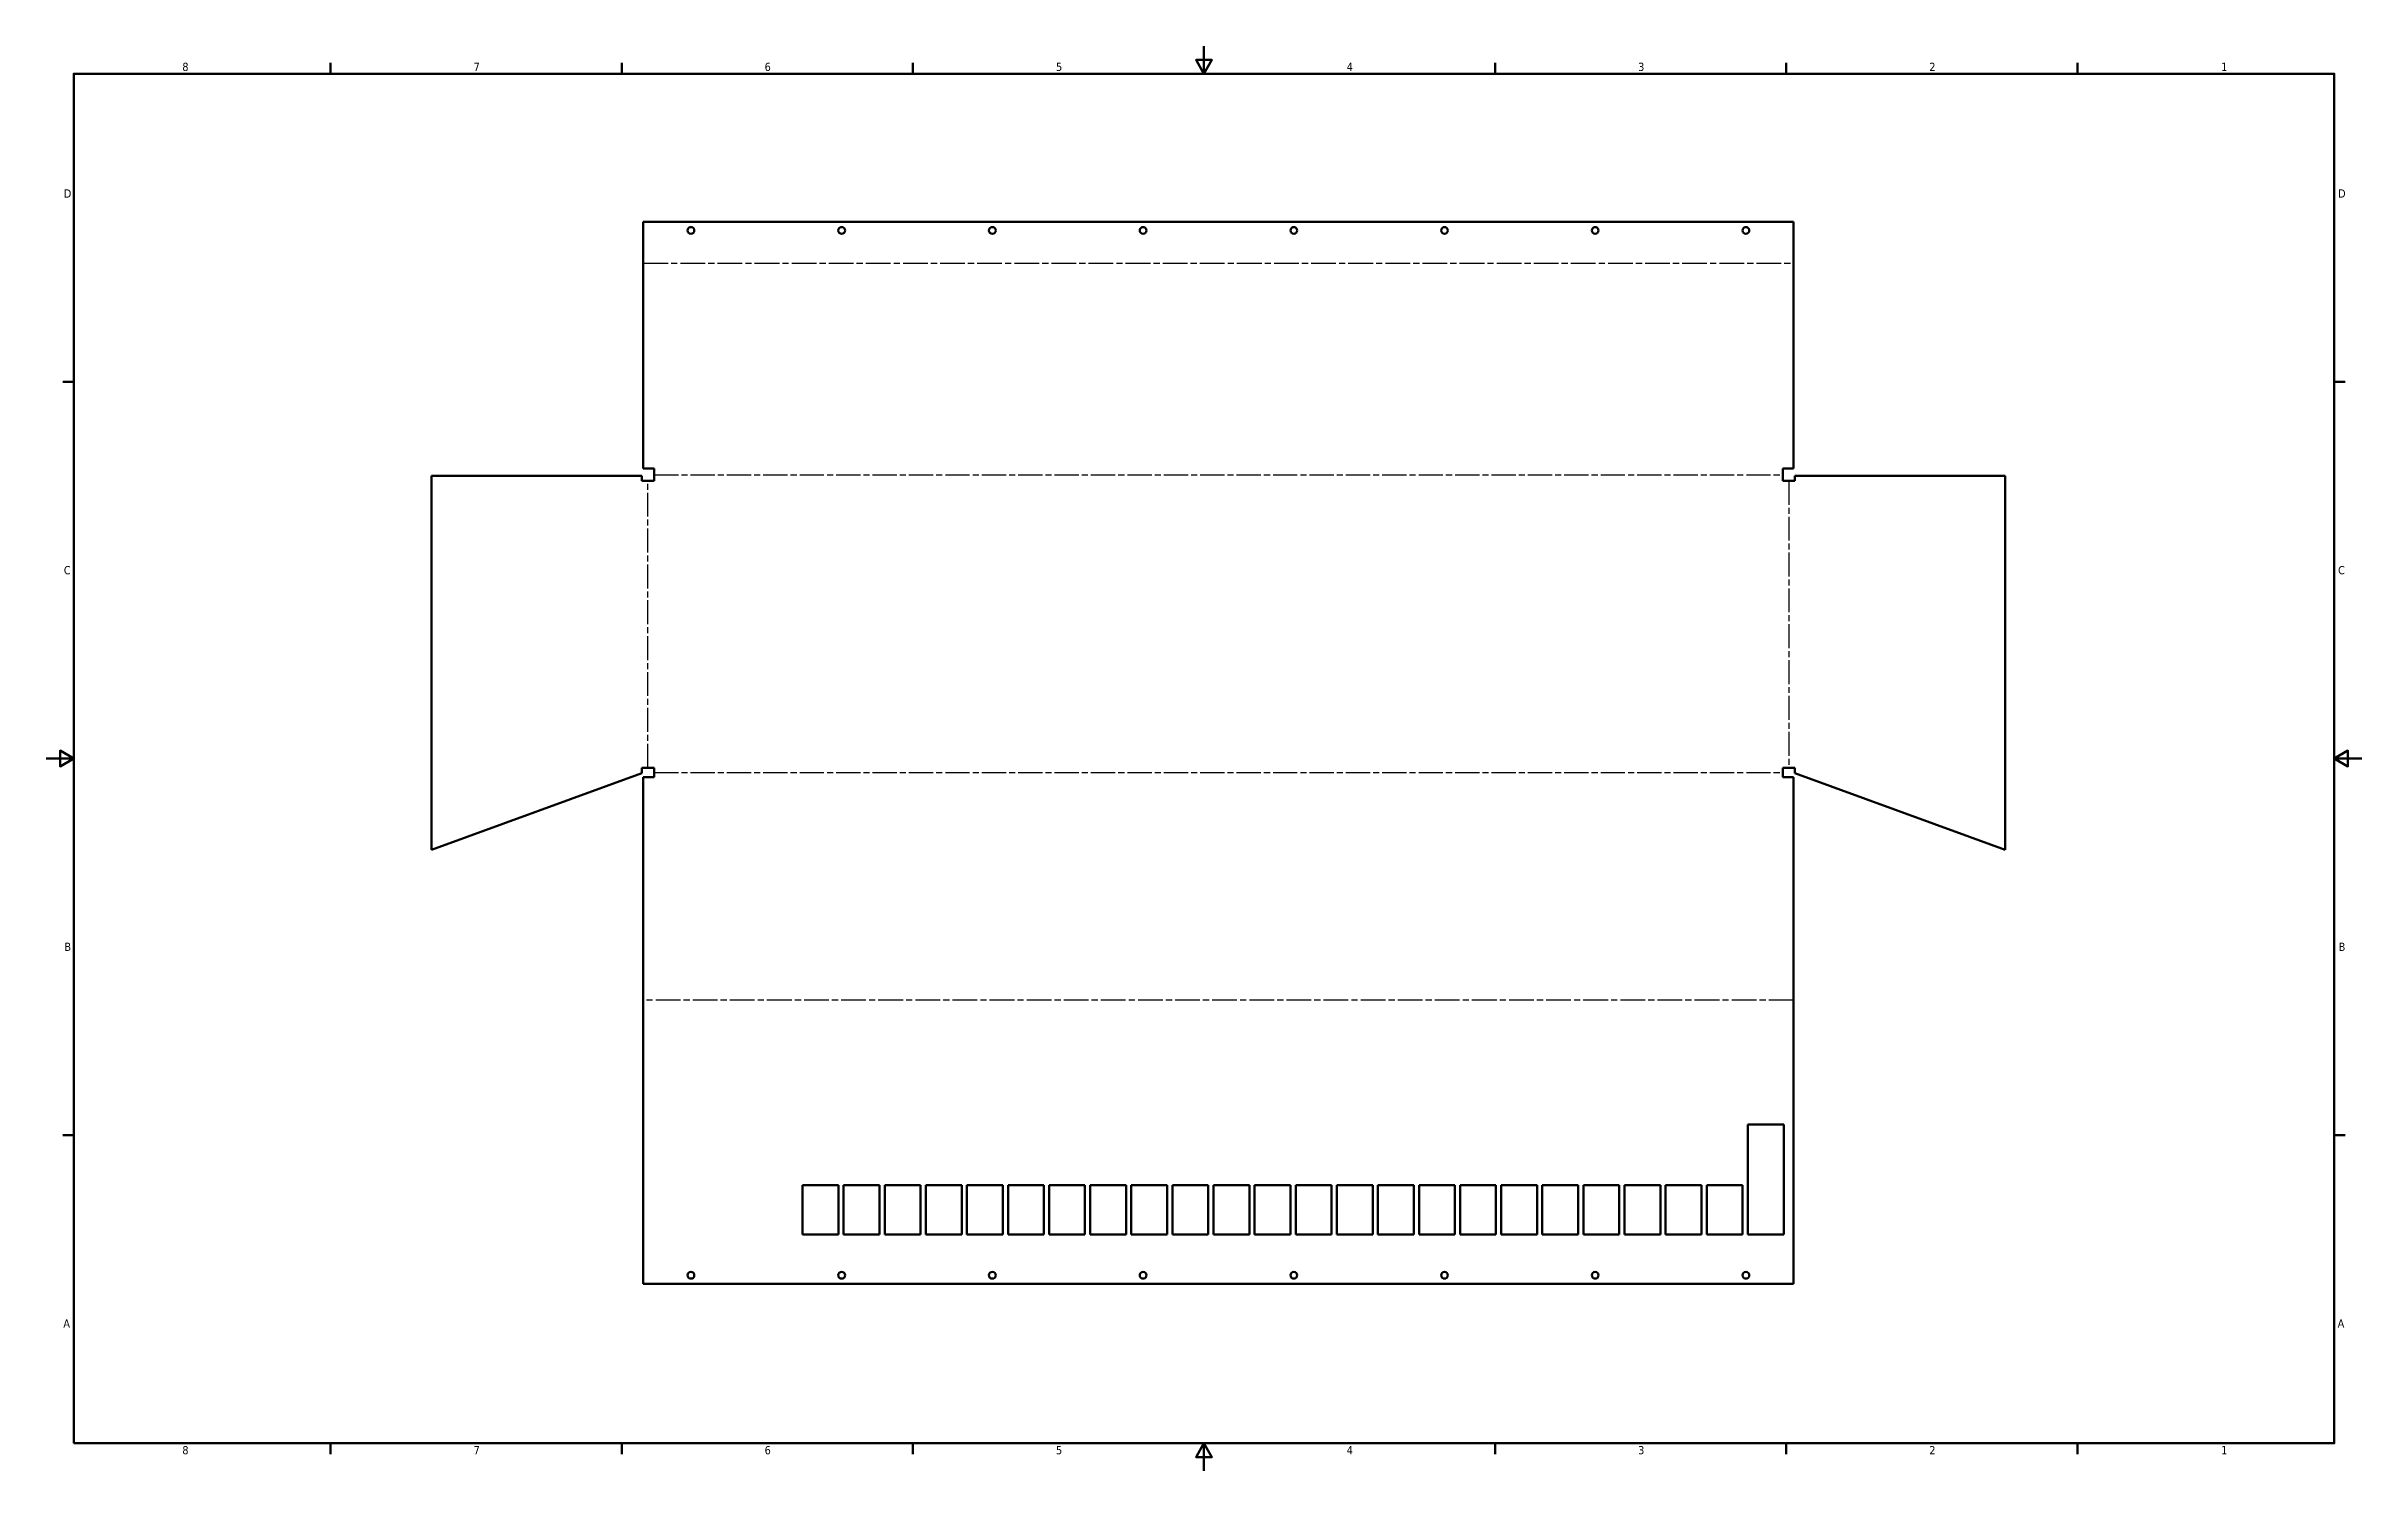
# Model space of a CAD drawing. Header units: millimetres. Extents: x 3 to 861, y 15 to 544.
import ezdxf

# ---------------------------------------------------------------- set-up
doc = ezdxf.new("R2010")
doc.units = ezdxf.units.MM
doc.linetypes.add('CHAIN', pattern=[0.7087, 0.4724, -0.0591, 0.1181, -0.0591])
for name, color, linetype, lineweight in [('Bend Centerline (ANSI)', 7, 'CHAIN', 25), ('Border (ANSI)', 7, 'Continuous', 70), ('Visible (ANSI)', 7, 'Continuous', 50)]:
    doc.layers.add(name, color=color, linetype=linetype, lineweight=lineweight)
doc.styles.add('Note Text (ANSI)', font='tahoma.ttf')

# ---------------------------------------------------------------- blocks, each defined once
blk = doc.blocks.new('Borders Default Border')
at = {"layer": 'Border (ANSI)'}
for p, q in [((107.95, 533.4), (107.95, 537.46)), ((215.9, 533.4), (215.9, 537.46)), ((323.85, 533.4), (323.85, 537.46)), ((539.75, 533.4), (539.75, 537.46)), ((647.7, 533.4), (647.7, 537.46)), ((755.65, 533.4), (755.65, 537.46)), ((12.7, 419.1), (8.64, 419.1)), ((850.9, 419.1), (854.96, 419.1)), ((12.7, 139.7), (8.64, 139.7)), ((850.9, 139.7), (854.96, 139.7)), ((107.95, 25.4), (107.95, 21.34)), ((215.9, 25.4), (215.9, 21.34)), ((323.85, 25.4), (323.85, 21.34)), ((539.75, 25.4), (539.75, 21.34)), ((647.7, 25.4), (647.7, 21.34)), ((755.65, 25.4), (755.65, 21.34))]:
    blk.add_line(p, q, dxfattribs=at)
at = {"layer": 'Border (ANSI)', "flags": 128}
for points in [[(431.8, 543.56), (431.8, 533.4), (428.87, 538.48), (434.73, 538.48), (431.8, 533.4)], [(12.7, 25.4), (12.7, 533.4), (850.9, 533.4), (850.9, 25.4), (12.7, 25.4)], [(2.54, 279.4), (12.7, 279.4), (7.62, 282.33), (7.62, 276.47), (12.7, 279.4)], [(861.06, 279.4), (850.9, 279.4), (855.98, 282.33), (855.98, 276.47), (850.9, 279.4)], [(431.8, 15.24), (431.8, 25.4), (428.87, 20.32), (434.73, 20.32), (431.8, 25.4)]]:
    blk.add_lwpolyline(points, dxfattribs=at)
at = {"layer": 'Border (ANSI)', "char_height": 3.05, "attachment_point": 7, "style": 'Note Text (ANSI)'}
for s, insert in [('8', (52.98, 534.35)), ('7', (160.98, 534.42)), ('6', (268.9, 534.35)), ('5', (376.93, 534.35)), ('4', (484.71, 534.42)), ('3', (592.78, 534.35)), ('2', (700.75, 534.42)), ('1', (808.94, 534.42)), ('D', (9.04, 487.43)), ('D', (852.32, 487.43)), ('C', (9.04, 347.67)), ('C', (852.32, 347.67)), ('B', (9.23, 208.03)), ('B', (852.51, 208.03)), ('A', (8.86, 68.33)), ('A', (852.14, 68.33)), ('8', (52.98, 21.27)), ('7', (160.98, 21.34)), ('6', (268.9, 21.27)), ('5', (376.93, 21.27)), ('4', (484.71, 21.34)), ('3', (592.78, 21.27)), ('2', (700.75, 21.34)), ('1', (808.94, 21.34))]:
    blk.add_mtext(s, dxfattribs=dict(at, insert=insert))

msp = doc.modelspace()

# ---------------------------------------------------------------- linework, layer by layer
at = {"layer": 'Bend Centerline (ANSI)', "ltscale": 19.413101}
for p, q in [((223.9, 463.18), (650.4, 463.18)), ((650.4, 189.78), (223.9, 189.78))]:
    msp.add_line(p, q, dxfattribs=at)
at = {"layer": 'Bend Centerline (ANSI)', "ltscale": 18.766609}
for p, q in [((225.64, 276), (225.64, 382.39)), ((648.66, 382.39), (648.66, 276))]:
    msp.add_line(p, q, dxfattribs=at)
at = {"layer": 'Bend Centerline (ANSI)', "ltscale": 19.048964}
for p, q in [((227.9, 384.66), (646.4, 384.66)), ((227.9, 274.24), (646.4, 274.24))]:
    msp.add_line(p, q, dxfattribs=at)
at = {"layer": 'Visible (ANSI)'}
for p, q in [((223.9, 478.44), (650.4, 478.44)), ((223.9, 386.92), (223.9, 478.44)), ((650.4, 478.44), (650.4, 386.92)), ((223.9, 386.92), (227.9, 386.92)), ((227.9, 386.92), (227.9, 382.39)), ((646.4, 382.39), (646.4, 386.92)), ((646.4, 386.92), (650.4, 386.92)), ((145.38, 384.29), (223.38, 384.29)), ((145.38, 245.58), (145.38, 384.29)), ((223.38, 384.29), (223.38, 382.39)), ((223.38, 382.39), (227.9, 382.39)), ((646.4, 382.39), (650.92, 382.39)), ((650.92, 382.39), (650.92, 384.29)), ((728.92, 384.29), (650.92, 384.29)), ((728.92, 245.58), (728.92, 384.29)), ((223.38, 276), (223.38, 273.97)), ((650.92, 273.97), (650.92, 276)), ((145.38, 245.58), (223.38, 273.97)), ((223.9, 272.48), (227.9, 272.48)), ((223.9, 191.54), (223.9, 272.48)), ((646.4, 272.48), (650.4, 272.48)), ((650.4, 191.54), (650.4, 272.48)), ((728.92, 245.58), (650.92, 273.97)), ((223.9, 84.54), (223.9, 188.03)), ((650.4, 188.03), (650.4, 84.54)), ((633.45, 143.64), (646.75, 143.64)), ((633.45, 102.84), (633.45, 143.64)), ((646.75, 143.64), (646.75, 102.84)), ((282.93, 121.14), (296.23, 121.14)), ((282.93, 102.84), (282.93, 121.14)), ((296.23, 121.14), (296.23, 102.84)), ((298.17, 121.14), (311.47, 121.14)), ((298.17, 102.84), (298.17, 121.14)), ((311.47, 121.14), (311.47, 102.84)), ((313.41, 121.14), (326.71, 121.14)), ((313.41, 102.84), (313.41, 121.14)), ((326.71, 121.14), (326.71, 102.84)), ((328.65, 121.14), (341.95, 121.14)), ((328.65, 102.84), (328.65, 121.14)), ((341.95, 121.14), (341.95, 102.84)), ((343.89, 121.14), (357.19, 121.14)), ((343.89, 102.84), (343.89, 121.14)), ((357.19, 121.14), (357.19, 102.84)), ((359.13, 121.14), (372.43, 121.14)), ((359.13, 102.84), (359.13, 121.14)), ((372.43, 121.14), (372.43, 102.84)), ((374.37, 121.14), (387.67, 121.14)), ((374.37, 102.84), (374.37, 121.14)), ((387.67, 121.14), (387.67, 102.84)), ((389.61, 121.14), (402.91, 121.14)), ((389.61, 102.84), (389.61, 121.14)), ((402.91, 121.14), (402.91, 102.84)), ((404.85, 121.14), (418.15, 121.14)), ((404.85, 102.84), (404.85, 121.14)), ((418.15, 121.14), (418.15, 102.84)), ((420.09, 121.14), (433.39, 121.14)), ((420.09, 102.84), (420.09, 121.14)), ((433.39, 121.14), (433.39, 102.84)), ((435.33, 121.14), (448.63, 121.14)), ((435.33, 102.84), (435.33, 121.14)), ((448.63, 121.14), (448.63, 102.84)), ((450.57, 121.14), (463.87, 121.14)), ((450.57, 102.84), (450.57, 121.14)), ((463.87, 121.14), (463.87, 102.84)), ((465.81, 121.14), (479.11, 121.14)), ((465.81, 102.84), (465.81, 121.14)), ((479.11, 121.14), (479.11, 102.84)), ((481.05, 121.14), (494.35, 121.14)), ((481.05, 102.84), (481.05, 121.14)), ((494.35, 121.14), (494.35, 102.84)), ((496.29, 121.14), (509.59, 121.14)), ((496.29, 102.84), (496.29, 121.14)), ((509.59, 121.14), (509.59, 102.84)), ((511.53, 121.14), (524.83, 121.14)), ((511.53, 102.84), (511.53, 121.14)), ((524.83, 121.14), (524.83, 102.84)), ((526.77, 121.14), (540.07, 121.14)), ((526.77, 102.84), (526.77, 121.14)), ((540.07, 121.14), (540.07, 102.84)), ((542.01, 121.14), (555.31, 121.14)), ((542.01, 102.84), (542.01, 121.14)), ((555.31, 121.14), (555.31, 102.84)), ((557.25, 121.14), (570.55, 121.14)), ((557.25, 102.84), (557.25, 121.14)), ((570.55, 121.14), (570.55, 102.84)), ((572.49, 121.14), (585.79, 121.14)), ((572.49, 102.84), (572.49, 121.14)), ((585.79, 121.14), (585.79, 102.84)), ((587.73, 121.14), (601.03, 121.14)), ((587.73, 102.84), (587.73, 121.14)), ((601.03, 121.14), (601.03, 102.84)), ((602.97, 121.14), (616.27, 121.14)), ((602.97, 102.84), (602.97, 121.14)), ((616.27, 121.14), (616.27, 102.84)), ((618.21, 121.14), (631.51, 121.14)), ((618.21, 102.84), (618.21, 121.14)), ((631.51, 121.14), (631.51, 102.84)), ((296.23, 102.84), (282.93, 102.84)), ((311.47, 102.84), (298.17, 102.84)), ((326.71, 102.84), (313.41, 102.84)), ((341.95, 102.84), (328.65, 102.84)), ((357.19, 102.84), (343.89, 102.84)), ((372.43, 102.84), (359.13, 102.84)), ((387.67, 102.84), (374.37, 102.84)), ((402.91, 102.84), (389.61, 102.84)), ((418.15, 102.84), (404.85, 102.84)), ((433.39, 102.84), (420.09, 102.84)), ((448.63, 102.84), (435.33, 102.84)), ((463.87, 102.84), (450.57, 102.84)), ((479.11, 102.84), (465.81, 102.84)), ((494.35, 102.84), (481.05, 102.84)), ((509.59, 102.84), (496.29, 102.84)), ((524.83, 102.84), (511.53, 102.84)), ((540.07, 102.84), (526.77, 102.84)), ((555.31, 102.84), (542.01, 102.84)), ((570.55, 102.84), (557.25, 102.84)), ((585.79, 102.84), (572.49, 102.84)), ((601.03, 102.84), (587.73, 102.84)), ((616.27, 102.84), (602.97, 102.84)), ((631.51, 102.84), (618.21, 102.84)), ((646.75, 102.84), (633.45, 102.84)), ((650.4, 84.54), (223.9, 84.54))]:
    msp.add_line(p, q, dxfattribs=at)
for centre in [(241.57, 475.27), (297.45, 475.27), (353.33, 475.27), (409.21, 475.27), (465.09, 475.27), (520.97, 475.27), (576.85, 475.27), (632.73, 475.27), (241.57, 87.72), (297.45, 87.72), (353.33, 87.72), (409.21, 87.72), (465.09, 87.72), (520.97, 87.72), (576.85, 87.72), (632.73, 87.72)]:
    msp.add_circle(centre, 1.25, dxfattribs=at)
for points in [[(223.38, 276), (223.88, 276), (224.38, 276), (224.88, 276)], [(224.88, 276), (225.89, 276), (226.89, 276), (227.9, 276)], [(227.9, 272.48), (227.9, 273.65), (227.9, 274.82), (227.9, 276)], [(649.42, 276), (648.41, 276), (647.4, 276), (646.4, 276)], [(646.4, 272.48), (646.4, 273.65), (646.4, 274.82), (646.4, 276)], [(650.92, 276), (650.42, 276), (649.92, 276), (649.42, 276)], [(223.9, 191.54), (223.9, 190.37), (223.9, 189.2), (223.9, 188.03)], [(650.4, 188.03), (650.4, 189.2), (650.4, 190.37), (650.4, 191.54)]]:
    msp.add_open_spline(points, degree=3, dxfattribs=at)

# ---------------------------------------------------------------- block references
msp.add_blockref('Borders Default Border', (0, 0))

doc.saveas('drawing.dxf')
